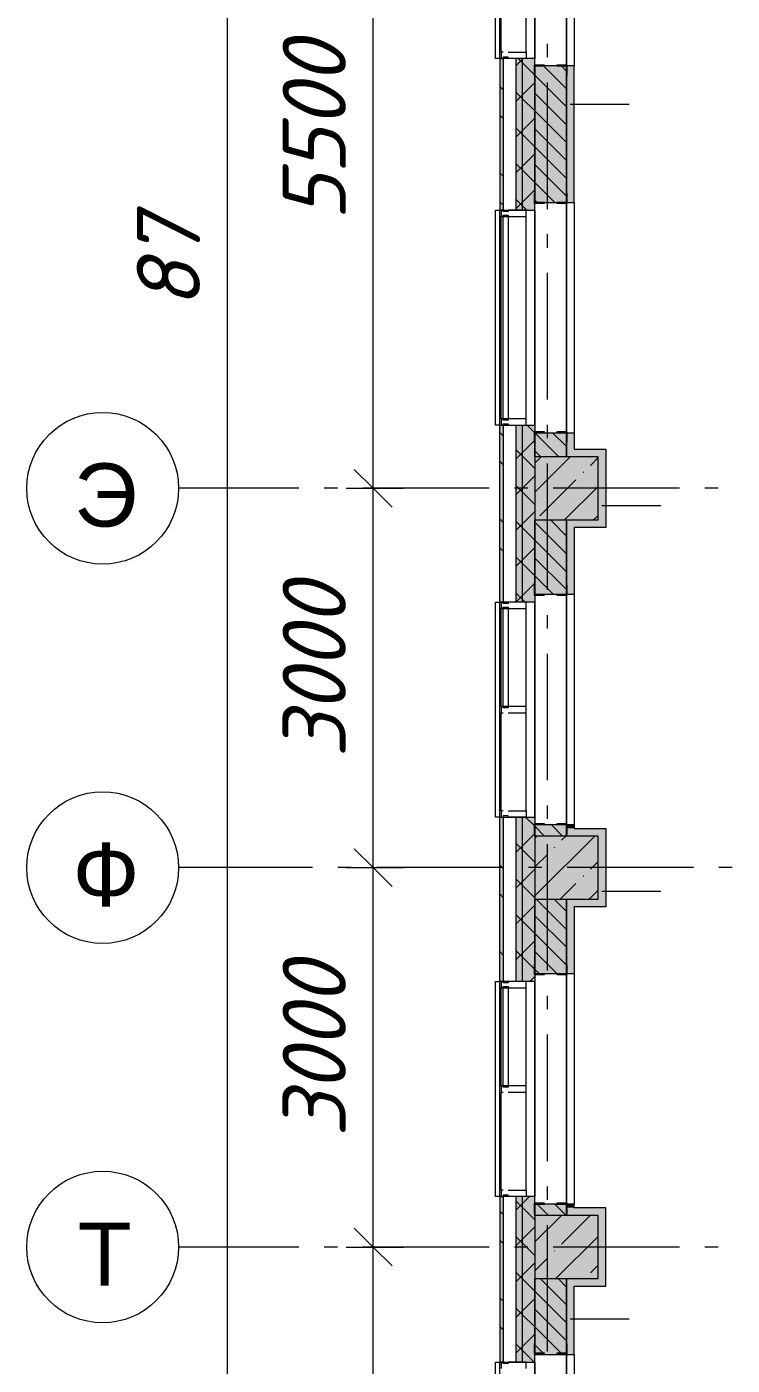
# Model space of a CAD drawing. Header units: millimetres. Extents: x -537608 to 253996, y -217170 to 186033.
# Drawn here: x -320993 to -315416, y 124886 to 135471 of the extents above; entities that cross this region are included whole.
import ezdxf

# ---------------------------------------------------------------- set-up
doc = ezdxf.new("R2010")
doc.units = ezdxf.units.MM
doc.layers.add('PDF _Геометрия', color=7, linetype='Continuous')
doc.layers.add('PDF _Текст', color=7, linetype='Continuous')
doc.layers.add('PDF _Сплошная заливка', color=7, linetype='Continuous', true_color=0xffffff)
doc.styles.add('PDF ArialMT', font='arial.ttf')
doc.styles.add('PDF ISOCPEUR Italic', font='isocpeui.ttf')

msp = doc.modelspace()

# ---------------------------------------------------------------- hatches: boundary and pattern name
at = {"layer": 'PDF _Сплошная заливка', "transparency": 33554559}
h = msp.add_hatch(color=256, dxfattribs=at)
h.paths.add_polyline_path([(-317226.1745, 91171.2657), (-317226.1745, 100422.2895), (-317253.1726, 100422.2895), (-317253.1726, 91171.2657)], flags=0)
h.paths.add_polyline_path([(-317226.1745, 102122.2896), (-317226.1745, 105221.2638), (-317253.1726, 105221.2638), (-317253.1726, 102122.2896)], flags=0)
h.paths.add_polyline_path([(-317226.1745, 106921.2639), (-317226.1745, 108375.063), (-317253.1726, 108375.063), (-317253.1726, 106921.2639)], flags=0)
h.paths.add_polyline_path([(-317226.1745, 110075.063), (-317226.1745, 111221.2632), (-317253.1726, 111221.2632), (-317253.1726, 110075.063)], flags=0)
h.paths.add_polyline_path([(-317226.1745, 112921.2633), (-317226.1745, 114221.2618), (-317253.1726, 114221.2618), (-317253.1726, 112921.2633)], flags=0)
h.paths.add_polyline_path([(-317226.1745, 115921.2619), (-317226.1745, 117221.2605), (-317253.1726, 117221.2605), (-317253.1726, 115921.2619)], flags=0)
h.paths.add_polyline_path([(-317253.1726, 118921.2605), (-317226.1745, 118921.2605), (-317226.1745, 120211.2608), (-317253.1726, 120211.2608), (-317253.1726, 119479.1985)], flags=0)
h.paths.add_polyline_path([(-317226.1745, 121911.2609), (-317226.1745, 123211.2594), (-317253.1726, 123211.2594), (-317253.1726, 121911.2609)], flags=0)
h.paths.add_polyline_path([(-317226.1745, 124911.2595), (-317226.1745, 126221.259), (-317253.1726, 126221.259), (-317253.1726, 124911.2595)], flags=0)
h.paths.add_polyline_path([(-317226.1745, 127921.2597), (-317226.1745, 129221.2593), (-317253.1726, 129221.2593), (-317253.1726, 127921.2597)], flags=0)
h.paths.add_polyline_path([(-317253.1726, 130921.2596), (-317226.1745, 130921.2596), (-317226.1745, 132321.2581), (-317253.1726, 132321.2581), (-317253.1726, 132222.2807)], flags=0)
h.paths.add_polyline_path([(-317226.1745, 134021.2585), (-317226.1745, 135221.2584), (-317253.1726, 135221.2584), (-317253.1726, 134021.2585)], flags=0)
h.paths.add_polyline_path([(-317226.1745, 136921.2575), (-317226.1745, 138221.2584), (-317253.1726, 138221.2584), (-317253.1726, 136921.2575)], flags=0)
h.paths.add_polyline_path([(-317226.1745, 139921.2574), (-317226.1745, 141348.2576), (-317253.1726, 141348.2576), (-317253.1726, 139921.2574)], flags=0)
h = msp.add_hatch(color=256, dxfattribs=at)
h.paths.add_polyline_path([(-317076.174, 91321.2663), (-317076.174, 100422.2895), (-317126.1742, 100422.2895), (-317126.1742, 91321.2663)], flags=0)
h.paths.add_polyline_path([(-317126.1742, 102122.2896), (-317076.174, 102122.2896), (-317076.174, 105221.2638), (-317126.1742, 105221.2638), (-317126.1742, 102488.423)], flags=0)
h.paths.add_polyline_path([(-317076.174, 106921.2639), (-317076.174, 108375.063), (-317126.1742, 108375.063), (-317126.1742, 106921.2639)], flags=0)
h.paths.add_polyline_path([(-317076.174, 110075.063), (-317076.174, 111221.2632), (-317126.1742, 111221.2632), (-317126.1742, 110075.063)], flags=0)
h.paths.add_polyline_path([(-317076.174, 112921.2633), (-317076.174, 114221.2618), (-317126.1742, 114221.2618), (-317126.1742, 112921.2633)], flags=0)
h.paths.add_polyline_path([(-317126.1742, 115921.2619), (-317076.174, 115921.2619), (-317076.174, 117221.2605), (-317126.1742, 117221.2605), (-317126.1742, 116647.4015)], flags=0)
h.paths.add_polyline_path([(-317076.174, 118921.2605), (-317076.174, 120211.2608), (-317126.1742, 120211.2608), (-317126.1742, 118921.2605)], flags=0)
h.paths.add_polyline_path([(-317076.174, 121911.2609), (-317076.174, 123211.2594), (-317126.1742, 123211.2594), (-317126.1742, 121911.2609)], flags=0)
h.paths.add_polyline_path([(-317076.174, 124911.2595), (-317076.174, 126221.259), (-317126.1742, 126221.259), (-317126.1742, 124911.2595)], flags=0)
h.paths.add_polyline_path([(-317076.174, 127921.2597), (-317076.174, 129221.2593), (-317126.1742, 129221.2593), (-317126.1742, 127921.2597)], flags=0)
h.paths.add_polyline_path([(-317126.1742, 130921.2596), (-317076.174, 130921.2596), (-317076.174, 132321.2581), (-317126.1742, 132321.2581), (-317126.1742, 132222.2807)], flags=0)
h.paths.add_polyline_path([(-317076.174, 134021.2585), (-317076.174, 135221.2584), (-317126.1742, 135221.2584), (-317126.1742, 134021.2585)], flags=0)
h.paths.add_polyline_path([(-317076.174, 136921.2575), (-317076.174, 138221.2584), (-317126.1742, 138221.2584), (-317126.1742, 136921.2575)], flags=0)
h.paths.add_polyline_path([(-317076.174, 139921.2574), (-317076.174, 141221.257), (-317126.1742, 141221.257), (-317126.1742, 139921.2574)], flags=0)
h = msp.add_hatch(color=256, dxfattribs=at)
h.paths.add_polyline_path([(-317076.174, 91421.2666), (-316976.1736, 91421.2666), (-316976.1736, 100422.2895), (-317076.174, 100422.2895), (-317076.174, 92577.1358)], flags=0)
h.paths.add_polyline_path([(-316976.1736, 102122.2896), (-316976.1736, 105221.2638), (-317076.174, 105221.2638), (-317076.174, 102122.2896)], flags=0)
h.paths.add_polyline_path([(-316976.1736, 106921.2639), (-316976.1736, 108375.063), (-317076.174, 108375.063), (-317076.174, 106921.2639)], flags=0)
h.paths.add_polyline_path([(-316976.1736, 110075.063), (-316976.1736, 111221.2632), (-317076.174, 111221.2632), (-317076.174, 110075.063)], flags=0)
h.paths.add_polyline_path([(-316976.1736, 112921.2633), (-316976.1736, 114221.2618), (-317076.174, 114221.2618), (-317076.174, 112921.2633)], flags=0)
h.paths.add_polyline_path([(-317076.174, 115921.2619), (-316976.1736, 115921.2619), (-316976.1736, 117221.2605), (-317076.174, 117221.2605), (-317076.174, 116647.4015)], flags=0)
h.paths.add_polyline_path([(-317076.174, 118921.2605), (-316976.1736, 118921.2605), (-316976.1736, 120211.2608), (-317076.174, 120211.2608), (-317076.174, 119479.1985)], flags=0)
h.paths.add_polyline_path([(-316976.1736, 121911.2609), (-316976.1736, 123211.2594), (-317076.174, 123211.2594), (-317076.174, 121911.2609)], flags=0)
h.paths.add_polyline_path([(-316976.1736, 124911.2595), (-316976.1736, 126221.259), (-317076.174, 126221.259), (-317076.174, 124911.2595)], flags=0)
h.paths.add_polyline_path([(-316976.1736, 127921.2597), (-316976.1736, 129221.2593), (-317076.174, 129221.2593), (-317076.174, 127921.2597)], flags=0)
h.paths.add_polyline_path([(-317076.174, 130921.2596), (-316976.1736, 130921.2596), (-316976.1736, 132321.2581), (-317076.174, 132321.2581), (-317076.174, 131570.9112)], flags=0)
h.paths.add_polyline_path([(-316976.1736, 134021.2585), (-316976.1736, 135221.2584), (-317076.174, 135221.2584), (-317076.174, 134021.2585)], flags=0)
h.paths.add_polyline_path([(-316976.1736, 136921.2575), (-316976.1736, 138221.2584), (-317076.174, 138221.2584), (-317076.174, 136921.2575)], flags=0)
h.paths.add_polyline_path([(-317076.174, 139921.2574), (-316976.1736, 139921.2574), (-316976.1736, 141171.2584), (-317076.174, 141171.2584), (-317076.174, 140009.7201)], flags=0)
h = msp.add_hatch(color=256, dxfattribs=at)
h.paths.add_polyline_path([(-316726.1726, 111081.2631), (-316726.1726, 111161.2626), (-316976.1736, 111161.2626), (-316976.1736, 111081.2631), (-316761.8514, 111081.2631)], flags=0)
h.paths.add_polyline_path([(-316761.8514, 112981.2618), (-316726.1726, 112981.2618), (-316726.1726, 114161.2633), (-316976.1736, 114161.2633), (-316976.1736, 112981.2618)], flags=0)
h.paths.add_polyline_path([(-316726.1726, 115981.2604), (-316726.1726, 117161.262), (-316976.1736, 117161.262), (-316976.1736, 115981.2604), (-316761.8514, 115981.2604)], flags=0)
h.paths.add_polyline_path([(-316976.1736, 118981.2612), (-316726.1726, 118981.2612), (-316726.1726, 120151.2601), (-316976.1736, 120151.2601), (-316976.1736, 119479.1985)], flags=0)
h.paths.add_polyline_path([(-316761.8514, 121971.2593), (-316726.1726, 121971.2593), (-316726.1726, 123151.2609), (-316976.1736, 123151.2609), (-316976.1736, 121971.2593)], flags=0)
h.paths.add_polyline_path([(-316761.8514, 124971.2602), (-316726.1726, 124971.2602), (-316726.1726, 125571.2603), (-316976.1736, 125571.2603), (-316976.1736, 124971.2602)], flags=0)
h.paths.add_polyline_path([(-316938.0405, 126071.2601), (-316726.1726, 126071.2601), (-316726.1726, 126161.2605), (-316976.1736, 126161.2605), (-316976.1736, 126071.2601)], flags=0)
h.paths.add_polyline_path([(-316726.1726, 127981.2592), (-316726.1726, 128571.2589), (-316976.1736, 128571.2589), (-316976.1736, 127981.2592), (-316761.8514, 127981.2592)], flags=0)
h.paths.add_polyline_path([(-316761.8514, 129071.2587), (-316726.1726, 129071.2587), (-316726.1726, 129161.2597), (-316976.1736, 129161.2597), (-316976.1736, 129071.2587), (-316938.0405, 129071.2587)], flags=0)
h.paths.add_polyline_path([(-316726.1726, 130981.2592), (-316726.1726, 131570.9112), (-316976.1736, 131570.9112), (-316976.1736, 130981.2592), (-316761.8514, 130981.2592)], flags=0)
h.paths.add_polyline_path([(-316726.1726, 132070.9115), (-316726.1726, 132261.2584), (-316976.1736, 132261.2584), (-316976.1736, 132070.9115), (-316761.8514, 132070.9115)], flags=0)
h.paths.add_polyline_path([(-316976.1736, 134081.2588), (-316726.1726, 134081.2588), (-316726.1726, 135161.2582), (-316976.1736, 135161.2582), (-316976.1736, 135054.0767)], flags=0)
h.paths.add_polyline_path([(-316976.1736, 136981.2584), (-316726.1726, 136981.2584), (-316726.1726, 138161.258), (-316976.1736, 138161.258), (-316976.1736, 137885.8726)], flags=0)
h.paths.add_polyline_path([(-316976.1736, 139981.2575), (-316726.1726, 139981.2575), (-316726.1726, 140571.2577), (-316976.1736, 140571.2577), (-316976.1736, 140009.7201)], flags=0)
at = {"layer": 'PDF _Сплошная заливка', "true_color": 0xff7d7d, "transparency": 33554559}
h = msp.add_hatch(color=11, dxfattribs=at)
h.paths.add_polyline_path([(-316666.1741, 132130.9112), (-316666.1741, 132261.2584), (-316726.1726, 132261.2584), (-316726.1726, 132130.9112)], flags=0)
h.paths.add_polyline_path([(-316726.1726, 134081.2588), (-316666.1741, 134081.2588), (-316666.1741, 135161.2582), (-316726.1726, 135161.2582), (-316726.1726, 135054.0767)], flags=0)
h.paths.add_polyline_path([(-316666.1741, 136981.2584), (-316666.1741, 137071.2586), (-316726.1726, 137071.2586), (-316726.1726, 136981.2584)], flags=0)
for points in [[(-316476.1803, 131510.9117), (-316416.1732, 131510.9117), (-316416.1732, 131570.9112), (-316666.1741, 131570.9112), (-316666.1741, 131510.9117)], [(-316476.1803, 128511.2593), (-316416.1732, 128511.2593), (-316416.1732, 128571.2589), (-316666.1741, 128571.2589), (-316666.1741, 128511.2593)], [(-316476.1803, 125511.2597), (-316416.1732, 125511.2597), (-316416.1732, 125571.2603), (-316666.1741, 125571.2603), (-316666.1741, 125511.2597)]]:
    msp.add_hatch(color=11, dxfattribs=at).paths.add_polyline_path(points)
at = {"layer": 'PDF _Сплошная заливка', "transparency": 33554559}
for points in [[(-316976.1736, 128571.2589), (-316476.1803, 128571.2589), (-316476.1803, 129071.2587), (-316976.1736, 129071.2587), (-316976.1736, 128682.5349)], [(-316976.1736, 125571.2603), (-316476.1803, 125571.2603), (-316476.1803, 126071.2601), (-316976.1736, 126071.2601), (-316976.1736, 125850.7401)]]:
    msp.add_hatch(color=256, dxfattribs=at).paths.add_polyline_path(points)

# ---------------------------------------------------------------- linework, layer by layer
at = {"layer": 'PDF _Геометрия', "lineweight": 9}
for p, q in [((-319407.7107, 91281.2687), (-319407.7107, 179161.2487)), ((-318255.5016, 131821.2585), (-318255.5016, 137321.2582)), ((-316726.1726, 136975.2583), (-316726.1726, 135167.2581)), ((-316726.1726, 135167.2581), (-316726.1726, 136975.2583)), ((-316666.1741, 136981.2584), (-316666.1741, 135161.2582)), ((-317253.1726, 135221.2584), (-317253.1726, 136921.2575)), ((-316976.1736, 136921.2575), (-316976.1736, 135221.2584)), ((-316976.1736, 135221.2584), (-316976.1736, 136921.2575)), ((-317243.1743, 135271.2586), (-317243.1743, 136046.2585)), ((-317046.179, 135271.2586), (-317046.179, 136046.2585)), ((-317226.1745, 135221.2584), (-317253.1726, 135221.2584)), ((-317253.1726, 135221.2584), (-317253.1726, 134021.2585)), ((-317226.1745, 135271.2586), (-317243.1743, 135271.2586)), ((-317243.1743, 135271.2586), (-317243.1743, 135221.2584)), ((-317243.1743, 135221.2584), (-317226.1745, 135221.2584)), ((-317186.1727, 135231.2579), (-317226.1745, 135231.2579)), ((-317226.1745, 135231.2579), (-317226.1745, 135221.2584)), ((-317126.1742, 135221.2584), (-317226.1745, 135221.2584)), ((-317226.1745, 135221.2584), (-317226.1745, 134021.2585)), ((-317186.1727, 135271.2586), (-317046.179, 135271.2586)), ((-317186.1727, 135221.2584), (-317186.1727, 135231.2579)), ((-317046.179, 135221.2584), (-317186.1727, 135221.2584)), ((-317076.174, 135221.2584), (-317126.1742, 135221.2584)), ((-317126.1742, 135221.2584), (-317126.1742, 134021.2585)), ((-317126.1742, 135163.68), (-317076.174, 135213.6795)), ((-317076.174, 135188.1955), (-317109.2348, 135221.2584)), ((-317076.174, 135213.6795), (-317068.5956, 135221.2584)), ((-316976.1736, 135221.2584), (-317076.174, 135221.2584)), ((-317076.174, 135221.2584), (-317076.174, 134021.2585)), ((-316976.1736, 135088.1965), (-317076.174, 135188.1955)), ((-317046.179, 135271.2586), (-317046.179, 135221.2584)), ((-316976.1736, 134021.2585), (-316976.1736, 135221.2584)), ((-316726.1726, 135161.2582), (-316976.1736, 135161.2582)), ((-316976.1736, 135161.2582), (-316976.1736, 134081.2588)), ((-316726.1726, 134838.1963), (-316976.1736, 135088.1965)), ((-316726.1726, 134979.6175), (-316907.8216, 135161.2582)), ((-316726.1726, 135121.0387), (-316766.3984, 135161.2582)), ((-316666.1741, 135161.2582), (-316726.1726, 135161.2582)), ((-316726.1726, 135161.2582), (-316726.1726, 134081.2588)), ((-316726.1726, 134081.2588), (-316726.1726, 135161.2582)), ((-316666.1741, 134081.2588), (-316666.1741, 135161.2582)), ((-317076.174, 134930.8371), (-316976.1736, 135030.8361)), ((-317076.174, 134905.3538), (-317126.1742, 134955.354)), ((-317126.1742, 134880.8369), (-317076.174, 134930.8371)), ((-316976.1736, 134805.3534), (-317076.174, 134905.3538)), ((-316726.1726, 134696.7744), (-316976.1736, 134946.7746)), ((-316696.1777, 134860.0274), (-316230.0288, 134860.0274)), ((-317076.174, 134647.994), (-316976.1736, 134747.9944)), ((-316726.1726, 134555.3533), (-316976.1736, 134805.3534)), ((-317076.174, 134622.5107), (-317126.1742, 134672.5109)), ((-317126.1742, 134597.9946), (-317076.174, 134647.994)), ((-316726.1726, 134413.9321), (-316976.1736, 134663.9322)), ((-316976.1736, 134522.5111), (-317076.174, 134622.5107)), ((-317076.174, 134365.1517), (-316976.1736, 134465.1513)), ((-316726.1726, 134272.5116), (-316976.1736, 134522.5111)), ((-317076.174, 134339.6683), (-317126.1742, 134389.6685)), ((-317126.1742, 134315.1515), (-317076.174, 134365.1517)), ((-316976.1736, 134239.668), (-317076.174, 134339.6683)), ((-316726.1726, 134131.089), (-316976.1736, 134381.0892)), ((-316817.7679, 134081.2588), (-316976.1736, 134239.668)), ((-317076.174, 134082.3086), (-316976.1736, 134182.3089)), ((-317253.1726, 134021.2585), (-317226.1745, 134021.2585)), ((-317253.1726, 132321.2581), (-317253.1726, 134021.2585)), ((-317226.1745, 134021.2585), (-317243.1743, 134021.2585)), ((-317243.1743, 134021.2585), (-317243.1743, 133971.2583)), ((-317226.1745, 134021.2585), (-317126.1742, 134021.2585)), ((-317226.1745, 134011.259), (-317226.1745, 134021.2585)), ((-317186.1727, 134011.259), (-317226.1745, 134011.259)), ((-317046.179, 134021.2585), (-317186.1727, 134021.2585)), ((-317186.1727, 134021.2585), (-317186.1727, 134011.259)), ((-317076.174, 134056.8252), (-317126.1742, 134106.8254)), ((-317126.1742, 134032.3084), (-317076.174, 134082.3086)), ((-317126.1742, 134021.2585), (-317076.174, 134021.2585)), ((-317040.6072, 134021.2585), (-317076.174, 134056.8252)), ((-317076.174, 134021.2585), (-316976.1736, 134021.2585)), ((-317046.179, 133971.2583), (-317046.179, 134021.2585)), ((-316959.1911, 134081.2588), (-316976.1736, 134098.2468)), ((-316976.1736, 134081.2588), (-316726.1726, 134081.2588)), ((-316976.1736, 134021.2585), (-316976.1736, 132321.2581)), ((-316976.1736, 132321.2581), (-316976.1736, 134021.2585)), ((-316726.1726, 134081.2588), (-316666.1741, 134081.2588)), ((-316726.1726, 134075.2587), (-316726.1726, 132267.2592)), ((-316726.1726, 132267.2592), (-316726.1726, 134075.2587)), ((-316666.1741, 134081.2588), (-316666.1741, 132261.2584)), ((-317243.1743, 133971.2583), (-317226.1745, 133971.2583)), ((-317243.1743, 132371.2584), (-317243.1743, 133971.2583)), ((-317226.1745, 133981.2585), (-317186.1727, 133981.2585)), ((-317226.1745, 133971.2583), (-317226.1745, 133981.2585)), ((-317226.1745, 133971.2583), (-317186.1727, 133971.2583)), ((-317226.1745, 132371.2584), (-317226.1745, 133971.2583)), ((-317186.1727, 133981.2585), (-317186.1727, 133971.2583)), ((-317186.1727, 133971.2583), (-317046.179, 133971.2583)), ((-317186.1727, 133971.2583), (-317186.1727, 132371.2584)), ((-317046.179, 132371.2584), (-317046.179, 133971.2583)), ((-317253.1726, 130921.2596), (-317253.1726, 132321.2581)), ((-317253.1726, 132321.2581), (-317226.1745, 132321.2581)), ((-317226.1745, 132371.2584), (-317243.1743, 132371.2584)), ((-317243.1743, 132371.2584), (-317243.1743, 132321.2581)), ((-317243.1743, 132321.2581), (-317226.1745, 132321.2581)), ((-317226.1745, 132361.2588), (-317226.1745, 132371.2584)), ((-317186.1727, 132371.2584), (-317226.1745, 132371.2584)), ((-317186.1727, 132361.2588), (-317226.1745, 132361.2588)), ((-317226.1745, 132321.2581), (-317226.1745, 132331.259)), ((-317226.1745, 132331.259), (-317186.1727, 132331.259)), ((-317226.1745, 132321.2581), (-317226.1745, 130921.2596)), ((-317226.1745, 132321.2581), (-317126.1742, 132321.2581)), ((-317046.179, 132371.2584), (-317186.1727, 132371.2584)), ((-317186.1727, 132371.2584), (-317186.1727, 132361.2588)), ((-317186.1727, 132331.259), (-317186.1727, 132321.2581)), ((-317186.1727, 132321.2581), (-317046.179, 132321.2581)), ((-317126.1742, 132321.2581), (-317126.1742, 130921.2596)), ((-317126.1742, 132321.2581), (-317076.174, 132321.2581)), ((-317076.174, 132321.2581), (-317076.174, 130921.2596)), ((-317076.174, 132321.2581), (-316976.1736, 132321.2581)), ((-317046.179, 132321.2581), (-317046.179, 132371.2584)), ((-316976.1736, 132259.7699), (-317037.6619, 132321.2581)), ((-316976.1736, 132321.2581), (-316976.1736, 132070.9115)), ((-316976.1736, 132070.9115), (-316976.1736, 132261.2584)), ((-316976.1736, 132261.2584), (-316726.1726, 132261.2584)), ((-316787.3165, 132070.9115), (-316976.1736, 132259.7699)), ((-316726.1726, 132151.1909), (-316836.2489, 132261.2584)), ((-316726.1726, 132261.2584), (-316726.1726, 132130.9112)), ((-316726.1726, 132130.9112), (-316726.1726, 132261.2584)), ((-316726.1726, 132261.2584), (-316666.1741, 132261.2584)), ((-316666.1741, 132261.2584), (-316666.1741, 132130.9112)), ((-317076.174, 132076.9271), (-317126.1742, 132126.9273)), ((-317126.1742, 132052.4104), (-317076.174, 132102.4105)), ((-317076.174, 132102.4105), (-316976.1736, 132202.4101)), ((-316928.7397, 132070.9115), (-316976.1736, 132118.3481)), ((-316726.1726, 132130.9112), (-316726.1726, 132070.9115)), ((-316726.1726, 132070.9115), (-316726.1726, 132130.9112)), ((-316666.1741, 132130.9112), (-316476.1803, 132130.9112)), ((-316476.1803, 132130.9112), (-316416.1732, 132130.9112)), ((-316416.1732, 132130.9112), (-316416.1732, 131570.9112)), ((-316976.1736, 131976.9269), (-317076.174, 132076.9271)), ((-316976.1736, 131791.7511), (-316697.013, 132070.9115)), ((-316976.1736, 132019.8489), (-316925.1141, 132070.9115)), ((-316476.1803, 132070.9115), (-316976.1736, 132070.9115)), ((-316976.1736, 132070.9115), (-316976.1736, 131570.9112)), ((-316536.9194, 132002.9138), (-316476.1803, 132063.6522)), ((-316476.1803, 131570.9112), (-316476.1803, 132070.9115)), ((-317076.174, 131819.5675), (-316976.1736, 131919.5677)), ((-316593.9382, 131945.8886), (-316589.2017, 131950.6309)), ((-318467.6364, 131821.2585), (-318255.5016, 131821.2585)), ((-318255.5016, 128821.2583), (-318255.5016, 131821.2585)), ((-318255.5016, 131821.2585), (-318015.499, 131821.2585)), ((-317076.174, 131794.0841), (-317126.1742, 131844.0843)), ((-317126.1742, 131769.5673), (-317076.174, 131819.5675)), ((-316976.1736, 131694.0843), (-317076.174, 131794.0841)), ((-316936.0856, 131603.7413), (-316650.9657, 131888.8646)), ((-316740.8214, 131570.9112), (-316476.1803, 131835.5544)), ((-316446.1767, 131685.6039), (-315980.0278, 131685.6039)), ((-317076.174, 131536.725), (-316976.1736, 131636.7249)), ((-316512.7202, 131570.9112), (-316476.1803, 131607.4552)), ((-317076.174, 131511.2418), (-317126.1742, 131561.2412)), ((-317126.1742, 131486.7248), (-317076.174, 131536.725)), ((-316976.1736, 131411.2415), (-317076.174, 131511.2418)), ((-316976.1736, 131570.9112), (-316476.1803, 131570.9112)), ((-316976.1736, 130981.2592), (-316976.1736, 131570.9112)), ((-316976.1736, 131570.9112), (-316976.1736, 130921.2596)), ((-316726.1726, 131302.6623), (-316976.1736, 131552.6625)), ((-316726.1726, 131444.0837), (-316853.0074, 131570.9112)), ((-316726.1726, 130981.2592), (-316726.1726, 131570.9112)), ((-316726.1726, 131570.9112), (-316726.1726, 130981.2592)), ((-316666.1741, 131510.9117), (-316666.1741, 130981.2592)), ((-316416.1732, 131510.9117), (-316666.1741, 131510.9117)), ((-316416.1732, 131570.9112), (-316416.1732, 131510.9117)), ((-316726.1726, 131161.2413), (-316976.1736, 131411.2415)), ((-317076.174, 131228.3987), (-317126.1742, 131278.3988)), ((-317076.174, 131253.8821), (-316976.1736, 131353.8824)), ((-316726.1726, 131019.8207), (-316976.1736, 131269.8201)), ((-317126.1742, 131203.8819), (-317076.174, 131253.8821)), ((-316976.1736, 131128.3991), (-317076.174, 131228.3987)), ((-317076.174, 130971.0397), (-316976.1736, 131071.0393)), ((-316829.0408, 130981.2592), (-316976.1736, 131128.3991)), ((-317076.174, 130945.5562), (-317126.1742, 130995.5556)), ((-317125.9589, 130921.2596), (-317076.174, 130971.0397)), ((-317051.88, 130921.2596), (-317076.174, 130945.5562)), ((-316970.4553, 130981.2592), (-316976.1736, 130986.9772)), ((-316726.1726, 130981.2592), (-316976.1736, 130981.2592)), ((-316666.1741, 130981.2592), (-316726.1726, 130981.2592)), ((-316726.1726, 130975.2584), (-316726.1726, 129167.2589)), ((-316726.1726, 129167.2589), (-316726.1726, 130975.2584)), ((-316666.1741, 130981.2592), (-316666.1741, 129161.2597)), ((-317253.1726, 129221.2593), (-317253.1726, 130921.2596)), ((-317226.1745, 130921.2596), (-317253.1726, 130921.2596)), ((-317226.1745, 130921.2596), (-317243.1743, 130921.2596)), ((-317243.1743, 130921.2596), (-317243.1743, 130871.2595)), ((-317243.1743, 130096.2594), (-317243.1743, 130871.2595)), ((-317243.1743, 130871.2595), (-317226.1745, 130871.2595)), ((-317226.1745, 130911.2586), (-317226.1745, 130921.2596)), ((-317126.1742, 130921.2596), (-317226.1745, 130921.2596)), ((-317186.1727, 130911.2586), (-317226.1745, 130911.2586)), ((-317226.1745, 130881.2589), (-317186.1727, 130881.2589)), ((-317226.1745, 130871.2595), (-317226.1745, 130881.2589)), ((-317226.1745, 130871.2595), (-317186.1727, 130871.2595)), ((-317226.1745, 130096.2594), (-317226.1745, 130871.2595)), ((-317046.179, 130921.2596), (-317186.1727, 130921.2596)), ((-317186.1727, 130921.2596), (-317186.1727, 130911.2586)), ((-317186.1727, 130881.2589), (-317186.1727, 130871.2595)), ((-317186.1727, 130871.2595), (-317186.1727, 130096.2594)), ((-317186.1727, 130871.2595), (-317046.179, 130871.2595)), ((-317076.174, 130921.2596), (-317126.1742, 130921.2596)), ((-316976.1736, 130921.2596), (-317076.174, 130921.2596)), ((-317046.179, 130871.2595), (-317046.179, 130921.2596)), ((-317046.179, 130096.2594), (-317046.179, 130871.2595)), ((-316976.1736, 130921.2596), (-316976.1736, 129221.2593)), ((-316976.1736, 129221.2593), (-316976.1736, 130921.2596)), ((-317226.1745, 130096.2594), (-317243.1743, 130096.2594)), ((-317243.1743, 130096.2594), (-317243.1743, 130046.2592)), ((-317186.1727, 130096.2594), (-317226.1745, 130096.2594)), ((-317226.1745, 130086.2587), (-317226.1745, 130096.2594)), ((-317046.179, 130096.2594), (-317186.1727, 130096.2594)), ((-317186.1727, 130096.2594), (-317186.1727, 130086.2587)), ((-317046.179, 130046.2592), (-317046.179, 130096.2594)), ((-317243.1743, 129271.2595), (-317243.1743, 130046.2592)), ((-317243.1743, 130046.2592), (-317226.1745, 130046.2592)), ((-317186.1727, 130086.2587), (-317226.1745, 130086.2587)), ((-317186.1727, 130046.2592), (-317046.179, 130046.2592)), ((-317046.179, 129271.2595), (-317046.179, 130046.2592)), ((-317226.1745, 129271.2595), (-317243.1743, 129271.2595)), ((-317243.1743, 129271.2595), (-317243.1743, 129221.2593)), ((-317186.1727, 129271.2595), (-317046.179, 129271.2595)), ((-317046.179, 129271.2595), (-317046.179, 129221.2593)), ((-317253.1726, 127921.2597), (-317253.1726, 129221.2593)), ((-317253.1726, 129221.2593), (-317226.1745, 129221.2593)), ((-317243.1743, 129221.2593), (-317226.1745, 129221.2593)), ((-317186.1727, 129231.2587), (-317226.1745, 129231.2587)), ((-317226.1745, 129231.2587), (-317226.1745, 129221.2593)), ((-317226.1745, 129221.2593), (-317226.1745, 127921.2597)), ((-317226.1745, 129221.2593), (-317126.1742, 129221.2593)), ((-317186.1727, 129221.2593), (-317186.1727, 129231.2587)), ((-317046.179, 129221.2593), (-317186.1727, 129221.2593)), ((-317126.1742, 129221.2593), (-317126.1742, 127921.2597)), ((-317126.1742, 129221.2593), (-317076.174, 129221.2593)), ((-317076.174, 129221.2593), (-317076.174, 127921.2597)), ((-317076.174, 129221.2593), (-316976.1736, 129221.2593)), ((-316976.1736, 129148.5002), (-317048.9348, 129221.2593)), ((-316976.1736, 129221.2593), (-316976.1736, 129071.2587)), ((-316976.1736, 129071.2587), (-316976.1736, 129161.2597)), ((-316976.1736, 129161.2597), (-316726.1726, 129161.2597)), ((-316898.9342, 129071.2587), (-316976.1736, 129148.5002)), ((-316757.511, 129071.2587), (-316847.5131, 129161.2597)), ((-316726.1726, 129161.2597), (-316726.1726, 129131.2588)), ((-316726.1726, 129131.2588), (-316726.1726, 129161.2597)), ((-316726.1726, 129161.2597), (-316666.1741, 129161.2597)), ((-316666.1741, 129161.2597), (-316666.1741, 129131.2588)), ((-317076.174, 128991.1408), (-316976.1736, 129091.1412)), ((-316976.1736, 129054.569), (-316959.4839, 129071.2587)), ((-316976.1736, 128598.3721), (-316503.2903, 129071.2587)), ((-316476.1803, 129071.2587), (-316976.1736, 129071.2587)), ((-316976.1736, 129071.2587), (-316976.1736, 128571.2589)), ((-316765.0119, 129037.6339), (-316731.3914, 129071.2587)), ((-316726.1726, 129131.2588), (-316726.1726, 129071.2587)), ((-316726.1726, 129071.2587), (-316726.1726, 129131.2588)), ((-316666.1741, 129131.2588), (-316476.1803, 129131.2588)), ((-316476.1803, 129131.2588), (-316416.1732, 129131.2588)), ((-316476.1803, 128571.2589), (-316476.1803, 129071.2587)), ((-316416.1732, 129131.2588), (-316416.1732, 128571.2589)), ((-317076.174, 128965.6574), (-317126.1742, 129015.6576)), ((-317126.1742, 128941.1406), (-317076.174, 128991.1408)), ((-316976.1736, 128865.6571), (-317076.174, 128965.6574)), ((-316822.0394, 128980.6086), (-316817.2942, 128985.3505)), ((-318467.6364, 128821.2583), (-318255.5016, 128821.2583)), ((-318255.5016, 125821.2602), (-318255.5016, 128821.2583)), ((-318255.5016, 128821.2583), (-318015.499, 128821.2583)), ((-316976.1736, 128826.4711), (-316879.0668, 128923.5844)), ((-316536.9194, 128809.5349), (-316476.1803, 128870.2741)), ((-317076.174, 128682.8143), (-317126.1742, 128732.8144)), ((-317076.174, 128708.2977), (-316976.1736, 128808.298)), ((-316593.9382, 128752.5107), (-316589.2017, 128757.2515)), ((-317126.1742, 128658.2985), (-317076.174, 128708.2977)), ((-316976.1736, 128582.8149), (-317076.174, 128682.8143)), ((-316775.1911, 128571.2589), (-316650.9657, 128695.4854)), ((-316547.09, 128571.2589), (-316476.1803, 128642.1751)), ((-316446.1767, 128636.5591), (-315980.0278, 128636.5591)), ((-317076.174, 128425.4556), (-316976.1736, 128525.4559)), ((-316976.1736, 128571.2589), (-316476.1803, 128571.2589)), ((-316976.1736, 127981.2592), (-316976.1736, 128571.2589)), ((-316976.1736, 128571.2589), (-316976.1736, 127921.2597)), ((-316726.1726, 128332.8156), (-316964.6252, 128571.2589)), ((-316726.1726, 128474.2361), (-316823.2019, 128571.2589)), ((-316726.1726, 127981.2592), (-316726.1726, 128571.2589)), ((-316726.1726, 128571.2589), (-316726.1726, 127981.2592)), ((-316666.1741, 128511.2593), (-316666.1741, 127981.2592)), ((-316416.1732, 128511.2593), (-316666.1741, 128511.2593)), ((-316416.1732, 128571.2589), (-316416.1732, 128511.2593)), ((-317076.174, 128399.9721), (-317126.1742, 128449.9723)), ((-317126.1742, 128375.4553), (-317076.174, 128425.4556)), ((-316976.1736, 128299.9717), (-317076.174, 128399.9721)), ((-316726.1726, 128191.394), (-316976.1736, 128441.3938)), ((-316726.1726, 128049.9713), (-316976.1736, 128299.9717)), ((-317076.174, 128142.6124), (-316976.1736, 128242.6127)), ((-317076.174, 128117.1289), (-317126.1742, 128167.1291)), ((-317126.1742, 128092.6127), (-317076.174, 128142.6124)), ((-316976.1736, 128017.1296), (-317076.174, 128117.1289)), ((-316798.8822, 127981.2592), (-316976.1736, 128158.5507)), ((-316940.3054, 127981.2592), (-316976.1736, 128017.1296)), ((-316726.1726, 127981.2592), (-316976.1736, 127981.2592)), ((-316666.1741, 127981.2592), (-316726.1726, 127981.2592)), ((-316726.1726, 127975.259), (-316726.1726, 126167.2603)), ((-316726.1726, 126167.2603), (-316726.1726, 127975.259)), ((-316666.1741, 127981.2592), (-316666.1741, 126161.2605)), ((-317253.1726, 126221.259), (-317253.1726, 127921.2597)), ((-317226.1745, 127921.2597), (-317253.1726, 127921.2597)), ((-317226.1745, 127921.2597), (-317243.1743, 127921.2597)), ((-317243.1743, 127921.2597), (-317243.1743, 127871.2595)), ((-317243.1743, 127096.2597), (-317243.1743, 127871.2595)), ((-317243.1743, 127871.2595), (-317226.1745, 127871.2595)), ((-317226.1745, 127911.2592), (-317226.1745, 127921.2597)), ((-317126.1742, 127921.2597), (-317226.1745, 127921.2597)), ((-317186.1727, 127911.2592), (-317226.1745, 127911.2592)), ((-317226.1745, 127881.2594), (-317186.1727, 127881.2594)), ((-317226.1745, 127871.2595), (-317226.1745, 127881.2594)), ((-317226.1745, 127871.2595), (-317186.1727, 127871.2595)), ((-317226.1745, 127096.2597), (-317226.1745, 127871.2595)), ((-317046.179, 127921.2597), (-317186.1727, 127921.2597)), ((-317186.1727, 127921.2597), (-317186.1727, 127911.2592)), ((-317186.1727, 127881.2594), (-317186.1727, 127871.2595)), ((-317186.1727, 127871.2595), (-317186.1727, 127096.2597)), ((-317186.1727, 127871.2595), (-317046.179, 127871.2595)), ((-317076.174, 127921.2597), (-317126.1742, 127921.2597)), ((-316976.1736, 127921.2597), (-317076.174, 127921.2597)), ((-317046.179, 127871.2595), (-317046.179, 127921.2597)), ((-317046.179, 127096.2597), (-317046.179, 127871.2595)), ((-317014.6857, 127921.2597), (-316976.1736, 127959.7701)), ((-316976.1736, 127921.2597), (-316976.1736, 126221.259)), ((-316976.1736, 126221.259), (-316976.1736, 127921.2597)), ((-317226.1745, 127096.2597), (-317243.1743, 127096.2597)), ((-317243.1743, 127096.2597), (-317243.1743, 127046.2596)), ((-317243.1743, 126271.2592), (-317243.1743, 127046.2596)), ((-317243.1743, 127046.2596), (-317226.1745, 127046.2596)), ((-317186.1727, 127096.2597), (-317226.1745, 127096.2597)), ((-317226.1745, 127086.2593), (-317226.1745, 127096.2597)), ((-317186.1727, 127086.2593), (-317226.1745, 127086.2593)), ((-317046.179, 127096.2597), (-317186.1727, 127096.2597)), ((-317186.1727, 127096.2597), (-317186.1727, 127086.2593)), ((-317186.1727, 127046.2596), (-317046.179, 127046.2596)), ((-317046.179, 127046.2596), (-317046.179, 127096.2597)), ((-317046.179, 126271.2592), (-317046.179, 127046.2596)), ((-317226.1745, 126221.259), (-317253.1726, 126221.259)), ((-317253.1726, 126221.259), (-317253.1726, 124911.2595)), ((-317226.1745, 126271.2592), (-317243.1743, 126271.2592)), ((-317243.1743, 126271.2592), (-317243.1743, 126221.259)), ((-317243.1743, 126221.259), (-317226.1745, 126221.259)), ((-317186.1727, 126231.2601), (-317226.1745, 126231.2601)), ((-317226.1745, 126231.2601), (-317226.1745, 126221.259)), ((-317226.1745, 126221.259), (-317226.1745, 124911.2595)), ((-317126.1742, 126221.259), (-317226.1745, 126221.259)), ((-317186.1727, 126271.2592), (-317046.179, 126271.2592)), ((-317186.1727, 126221.259), (-317186.1727, 126231.2601)), ((-317046.179, 126221.259), (-317186.1727, 126221.259)), ((-317126.1742, 126221.259), (-317126.1742, 124911.2595)), ((-317076.174, 126221.259), (-317126.1742, 126221.259)), ((-317076.174, 126137.2309), (-317126.1742, 126187.2311)), ((-317076.174, 126162.7143), (-317017.6309, 126221.259)), ((-317076.174, 126221.259), (-317076.174, 124911.2595)), ((-316976.1736, 126221.259), (-317076.174, 126221.259)), ((-317046.179, 126271.2592), (-317046.179, 126221.259)), ((-316976.1736, 126071.2601), (-316976.1736, 126221.259)), ((-317126.1742, 126112.7141), (-317076.174, 126162.7143)), ((-316976.1736, 126037.2305), (-317076.174, 126137.2309)), ((-316726.1726, 126161.2605), (-316976.1736, 126161.2605)), ((-316976.1736, 126161.2605), (-316976.1736, 126071.2601)), ((-316976.1736, 125861.191), (-316766.1056, 126071.2601)), ((-316476.1803, 126071.2601), (-316976.1736, 126071.2601)), ((-316976.1736, 126071.2601), (-316976.1736, 125571.2603)), ((-316868.7842, 126071.2601), (-316958.7863, 126161.2605)), ((-316727.3611, 126071.2601), (-316817.3631, 126161.2605)), ((-316765.0119, 125844.2554), (-316538.0131, 126071.2601)), ((-316666.1741, 126161.2605), (-316726.1726, 126161.2605)), ((-316726.1726, 126161.2605), (-316726.1726, 126131.2596)), ((-316726.1726, 126131.2596), (-316726.1726, 126161.2605)), ((-316726.1726, 126131.2596), (-316726.1726, 126071.2601)), ((-316726.1726, 126071.2601), (-316726.1726, 126131.2596)), ((-316666.1741, 126131.2596), (-316666.1741, 126161.2605)), ((-316476.1803, 126131.2596), (-316666.1741, 126131.2596)), ((-316416.1732, 126131.2596), (-316476.1803, 126131.2596)), ((-316476.1803, 125571.2603), (-316476.1803, 126071.2601)), ((-316416.1732, 125571.2603), (-316416.1732, 126131.2596)), ((-317076.174, 125879.8711), (-316976.1736, 125979.8715)), ((-317076.174, 125854.3877), (-317126.1742, 125904.3879)), ((-317126.1742, 125829.872), (-317076.174, 125879.8711)), ((-316809.9139, 125571.2603), (-316476.1803, 125904.9939)), ((-318467.6364, 125821.2602), (-318255.5016, 125821.2602)), ((-318255.5016, 119821.2597), (-318255.5016, 125821.2602)), ((-318255.5016, 125821.2602), (-318015.499, 125821.2602)), ((-316976.1736, 125754.3884), (-317076.174, 125854.3877)), ((-316822.0394, 125787.2306), (-316817.2942, 125791.9714)), ((-317076.174, 125597.029), (-316976.1736, 125697.0283)), ((-316976.1736, 125633.0921), (-316879.0668, 125730.2053)), ((-316536.9194, 125616.1574), (-316476.1803, 125676.895)), ((-317076.174, 125571.5456), (-317126.1742, 125621.5458)), ((-317126.1742, 125547.0288), (-317076.174, 125597.029)), ((-316976.1736, 125471.5452), (-317076.174, 125571.5456)), ((-316976.1736, 125571.2603), (-316476.1803, 125571.2603)), ((-316976.1736, 124911.2595), (-316976.1736, 125571.2603)), ((-316976.1736, 125571.2603), (-316976.1736, 124971.2602)), ((-316726.1726, 125362.9664), (-316934.4666, 125571.2603)), ((-316726.1726, 125504.3891), (-316793.052, 125571.2603)), ((-316726.1726, 124971.2602), (-316726.1726, 125571.2603)), ((-316726.1726, 125571.2603), (-316726.1726, 124971.2602)), ((-316416.1732, 125511.2597), (-316416.1732, 125571.2603)), ((-316726.1726, 125221.5448), (-316976.1736, 125471.5452)), ((-316666.1741, 125511.2597), (-316416.1732, 125511.2597)), ((-316666.1741, 124971.2602), (-316666.1741, 125511.2597)), ((-317076.174, 125288.7024), (-317126.1742, 125338.7026)), ((-317076.174, 125314.1858), (-316976.1736, 125414.1862)), ((-316726.1726, 125080.1242), (-316976.1736, 125330.1241)), ((-317126.1742, 125264.1872), (-317076.174, 125314.1858)), ((-316976.1736, 125188.7025), (-317076.174, 125288.7024)), ((-316696.1777, 125252.8773), (-316230.0288, 125252.8773)), ((-317076.174, 125031.3432), (-316976.1736, 125131.343)), ((-316758.7339, 124971.2602), (-316976.1736, 125188.7025)), ((-317076.174, 125005.8603), (-317126.1742, 125055.8604)), ((-317126.1742, 124981.3424), (-317076.174, 125031.3432)), ((-316900.1571, 124971.2602), (-316976.1736, 125047.2826)), ((-317253.1726, 123211.2594), (-317253.1726, 124911.2595)), ((-317253.1726, 124911.2595), (-317226.1745, 124911.2595)), ((-317226.1745, 124911.2595), (-317243.1743, 124911.2595)), ((-317243.1743, 124911.2595), (-317243.1743, 124861.2593)), ((-317226.1745, 124901.259), (-317226.1745, 124911.2595)), ((-317226.1745, 124911.2595), (-317126.1742, 124911.2595)), ((-317046.179, 124911.2595), (-317186.1727, 124911.2595)), ((-317186.1727, 124911.2595), (-317186.1727, 124901.259)), ((-317126.1742, 124911.2595), (-317076.174, 124911.2595)), ((-316981.5732, 124911.2595), (-317076.174, 125005.8603)), ((-317076.174, 124911.2595), (-316976.1736, 124911.2595)), ((-317046.179, 124861.2593), (-317046.179, 124911.2595)), ((-316976.1736, 124971.2602), (-316726.1726, 124971.2602)), ((-316976.1736, 124911.2595), (-316976.1736, 123211.2594)), ((-316976.1736, 123211.2594), (-316976.1736, 124911.2595)), ((-316726.1726, 124971.2602), (-316726.1726, 123167.2595)), ((-316726.1726, 123167.2595), (-316726.1726, 124971.2602)), ((-316726.1726, 124971.2602), (-316666.1741, 124971.2602)), ((-316666.1741, 124971.2602), (-316666.1741, 123151.2609)), ((-317186.1727, 124901.259), (-317226.1745, 124901.259))]:
    msp.add_line(p, q, dxfattribs=at)
at = {"layer": 'PDF _Геометрия', "color": 253, "lineweight": 9, "true_color": 0xaaaaaa}
for p, q in [((-317286.173, 135221.2584), (-317286.173, 136921.2575)), ((-316876.1732, 135230.0023), (-316876.1732, 135335.8347)), ((-317253.1726, 135221.2584), (-317286.173, 135221.2584)), ((-317188.1792, 135221.2584), (-317188.1792, 135231.2579)), ((-316876.1732, 134030.0015), (-316876.1732, 135030.0022)), ((-317286.173, 132321.2581), (-317286.173, 134021.2585)), ((-317286.173, 134021.2585), (-317253.1726, 134021.2585)), ((-317188.1792, 134011.259), (-317188.1792, 134021.2585)), ((-317188.1792, 133971.2583), (-317188.1792, 133981.2585)), ((-316876.1732, 133724.1689), (-316876.1732, 133830.0015)), ((-316876.1732, 132524.1689), (-316876.1732, 133524.1682)), ((-317253.1726, 132321.2581), (-317286.173, 132321.2581)), ((-317188.1792, 132361.2588), (-317188.1792, 132371.2584)), ((-317188.1792, 132321.2581), (-317188.1792, 132331.259)), ((-316876.1732, 132218.335), (-316876.1732, 132324.169)), ((-316876.1732, 131018.3358), (-316876.1732, 132018.3357)), ((-318843.1719, 131821.2585), (-319793.4941, 131821.2585)), ((-318537.3404, 131821.2585), (-318643.1711, 131821.2585)), ((-317337.3359, 131821.2585), (-318337.3397, 131821.2585)), ((-317031.5045, 131821.2585), (-317137.3351, 131821.2585)), ((-315831.5085, 131821.2585), (-316831.5037, 131821.2585)), ((-315525.6685, 131821.2585), (-315631.5077, 131821.2585)), ((-317286.173, 129221.2593), (-317286.173, 130921.2596)), ((-317286.173, 130921.2596), (-317253.1726, 130921.2596)), ((-317188.1792, 130911.2586), (-317188.1792, 130921.2596)), ((-317188.1792, 130871.2595), (-317188.1792, 130881.2589)), ((-316876.1732, 130712.5025), (-316876.1732, 130818.335)), ((-316876.1732, 129512.5025), (-316876.1732, 130512.5031)), ((-317188.1792, 130086.2587), (-317188.1792, 130096.2594)), ((-316876.1732, 129206.6687), (-316876.1732, 129312.5025)), ((-317253.1726, 129221.2593), (-317286.173, 129221.2593)), ((-317188.1792, 129221.2593), (-317188.1792, 129231.2587)), ((-316876.1732, 128006.6695), (-316876.1732, 129006.669)), ((-318733.1731, 128821.2583), (-319793.4941, 128821.2583)), ((-318427.3331, 128821.2583), (-318533.1723, 128821.2583)), ((-317227.3372, 128821.2583), (-318227.341, 128821.2583)), ((-316921.5058, 128821.2583), (-317027.3364, 128821.2583)), ((-315721.5012, 128821.2583), (-316721.505, 128821.2583)), ((-315415.6698, 128821.2583), (-315521.5004, 128821.2583)), ((-317286.173, 126221.259), (-317286.173, 127921.2597)), ((-317286.173, 127921.2597), (-317253.1726, 127921.2597)), ((-317188.1792, 127911.2592), (-317188.1792, 127921.2597)), ((-317188.1792, 127871.2595), (-317188.1792, 127881.2594)), ((-316876.1732, 127700.836), (-316876.1732, 127806.6698)), ((-316876.1732, 126500.8367), (-316876.1732, 127500.8357)), ((-317188.1792, 127086.2593), (-317188.1792, 127096.2597)), ((-316876.1732, 126195.0032), (-316876.1732, 126300.836)), ((-317253.1726, 126221.259), (-317286.173, 126221.259)), ((-317188.1792, 126221.259), (-317188.1792, 126231.2601)), ((-316876.1732, 124995.0029), (-316876.1732, 125995.0036)), ((-318843.1719, 125821.2602), (-319793.4941, 125821.2602)), ((-318537.3404, 125821.2602), (-318643.1711, 125821.2602)), ((-317337.3359, 125821.2602), (-318337.3397, 125821.2602)), ((-317031.5045, 125821.2602), (-317137.3351, 125821.2602)), ((-315831.5085, 125821.2602), (-316831.5037, 125821.2602)), ((-315525.6685, 125821.2602), (-315631.5077, 125821.2602)), ((-317286.173, 123211.2594), (-317286.173, 124911.2595)), ((-317286.173, 124911.2595), (-317253.1726, 124911.2595)), ((-317188.1792, 124901.259), (-317188.1792, 124911.2595))]:
    msp.add_line(p, q, dxfattribs=at)
at = {"layer": 'PDF _Геометрия', "color": 253, "lineweight": 20, "true_color": 0xaaaaaa}
for p, q in [((-316901.1733, 135167.2581), (-316982.176, 135167.2581)), ((-316982.176, 135167.2581), (-316982.176, 135086.2586)), ((-316982.176, 135086.2586), (-316976.1736, 135086.2586)), ((-316976.1736, 135086.2586), (-316976.1736, 135161.2582)), ((-316976.1736, 135161.2582), (-316901.1733, 135161.2582)), ((-316901.1733, 135161.2582), (-316901.1733, 135167.2581)), ((-316720.1788, 135167.2581), (-316801.1729, 135167.2581)), ((-316801.1729, 135167.2581), (-316801.1729, 135161.2582)), ((-316801.1729, 135161.2582), (-316726.1726, 135161.2582)), ((-316726.1726, 135161.2582), (-316726.1726, 135086.2586)), ((-316726.1726, 135086.2586), (-316720.1788, 135086.2586)), ((-316720.1788, 135086.2586), (-316720.1788, 135167.2581)), ((-316976.1736, 134156.2584), (-316982.176, 134156.2584)), ((-316982.176, 134156.2584), (-316982.176, 134075.2587)), ((-316976.1736, 134081.2588), (-316976.1736, 134156.2584)), ((-316720.1788, 134156.2584), (-316726.1726, 134156.2584)), ((-316726.1726, 134156.2584), (-316726.1726, 134081.2588)), ((-316720.1788, 134075.2587), (-316720.1788, 134156.2584)), ((-316982.176, 134075.2587), (-316901.1733, 134075.2587)), ((-316901.1733, 134081.2588), (-316976.1736, 134081.2588)), ((-316901.1733, 134075.2587), (-316901.1733, 134081.2588)), ((-316801.1729, 134081.2588), (-316801.1729, 134075.2587)), ((-316726.1726, 134081.2588), (-316801.1729, 134081.2588)), ((-316801.1729, 134075.2587), (-316720.1788, 134075.2587)), ((-316901.1733, 132267.2592), (-316982.176, 132267.2592)), ((-316982.176, 132267.2592), (-316982.176, 132186.2583)), ((-316976.1736, 132186.2583), (-316976.1736, 132261.2584)), ((-316976.1736, 132261.2584), (-316901.1733, 132261.2584)), ((-316901.1733, 132261.2584), (-316901.1733, 132267.2592)), ((-316720.1788, 132267.2592), (-316801.1729, 132267.2592)), ((-316801.1729, 132267.2592), (-316801.1729, 132261.2584)), ((-316801.1729, 132261.2584), (-316726.1726, 132261.2584)), ((-316726.1726, 132261.2584), (-316726.1726, 132186.2583)), ((-316720.1788, 132186.2583), (-316720.1788, 132267.2592)), ((-316982.176, 132186.2583), (-316976.1736, 132186.2583)), ((-316726.1726, 132186.2583), (-316720.1788, 132186.2583)), ((-316976.1736, 131056.2595), (-316982.176, 131056.2595)), ((-316982.176, 131056.2595), (-316982.176, 130975.2584)), ((-316976.1736, 130981.2592), (-316976.1736, 131056.2595)), ((-316720.1788, 131056.2595), (-316726.1726, 131056.2595)), ((-316726.1726, 131056.2595), (-316726.1726, 130981.2592)), ((-316720.1788, 130975.2584), (-316720.1788, 131056.2595)), ((-316982.176, 130975.2584), (-316901.1733, 130975.2584)), ((-316901.1733, 130981.2592), (-316976.1736, 130981.2592)), ((-316901.1733, 130975.2584), (-316901.1733, 130981.2592)), ((-316801.1729, 130981.2592), (-316801.1729, 130975.2584)), ((-316726.1726, 130981.2592), (-316801.1729, 130981.2592)), ((-316801.1729, 130975.2584), (-316720.1788, 130975.2584)), ((-316901.1733, 129167.2589), (-316982.176, 129167.2589)), ((-316982.176, 129167.2589), (-316982.176, 129086.2594)), ((-316976.1736, 129086.2594), (-316976.1736, 129161.2597)), ((-316976.1736, 129161.2597), (-316901.1733, 129161.2597)), ((-316901.1733, 129161.2597), (-316901.1733, 129167.2589)), ((-316720.1788, 129167.2589), (-316801.1729, 129167.2589)), ((-316801.1729, 129167.2589), (-316801.1729, 129161.2597)), ((-316801.1729, 129161.2597), (-316726.1726, 129161.2597)), ((-316726.1726, 129161.2597), (-316726.1726, 129086.2594)), ((-316720.1788, 129086.2594), (-316720.1788, 129167.2589)), ((-316982.176, 129086.2594), (-316976.1736, 129086.2594)), ((-316726.1726, 129086.2594), (-316720.1788, 129086.2594)), ((-316976.1736, 128056.2595), (-316982.176, 128056.2595)), ((-316982.176, 128056.2595), (-316982.176, 127975.259)), ((-316982.176, 127975.259), (-316901.1733, 127975.259)), ((-316976.1736, 127981.2592), (-316976.1736, 128056.2595)), ((-316901.1733, 127981.2592), (-316976.1736, 127981.2592)), ((-316901.1733, 127975.259), (-316901.1733, 127981.2592)), ((-316801.1729, 127981.2592), (-316801.1729, 127975.259)), ((-316726.1726, 127981.2592), (-316801.1729, 127981.2592)), ((-316801.1729, 127975.259), (-316720.1788, 127975.259)), ((-316720.1788, 128056.2595), (-316726.1726, 128056.2595)), ((-316726.1726, 128056.2595), (-316726.1726, 127981.2592)), ((-316720.1788, 127975.259), (-316720.1788, 128056.2595)), ((-316901.1733, 126167.2603), (-316982.176, 126167.2603)), ((-316982.176, 126167.2603), (-316982.176, 126086.2603)), ((-316982.176, 126086.2603), (-316976.1736, 126086.2603)), ((-316976.1736, 126086.2603), (-316976.1736, 126161.2605)), ((-316976.1736, 126161.2605), (-316901.1733, 126161.2605)), ((-316901.1733, 126161.2605), (-316901.1733, 126167.2603)), ((-316720.1788, 126167.2603), (-316801.1729, 126167.2603)), ((-316801.1729, 126167.2603), (-316801.1729, 126161.2605)), ((-316801.1729, 126161.2605), (-316726.1726, 126161.2605)), ((-316726.1726, 126161.2605), (-316726.1726, 126086.2603)), ((-316726.1726, 126086.2603), (-316720.1788, 126086.2603)), ((-316720.1788, 126086.2603), (-316720.1788, 126167.2603)), ((-316976.1736, 125056.2593), (-316982.176, 125056.2593)), ((-316982.176, 125056.2593), (-316982.176, 124975.2604)), ((-316976.1736, 124981.2606), (-316976.1736, 125056.2593)), ((-316720.1788, 125056.2593), (-316726.1726, 125056.2593)), ((-316726.1726, 125056.2593), (-316726.1726, 124981.2606)), ((-316720.1788, 124975.2604), (-316720.1788, 125056.2593)), ((-316982.176, 124975.2604), (-316901.1733, 124975.2604)), ((-316901.1733, 124981.2606), (-316976.1736, 124981.2606)), ((-316901.1733, 124975.2604), (-316901.1733, 124981.2606)), ((-316801.1729, 124981.2606), (-316801.1729, 124975.2604)), ((-316726.1726, 124981.2606), (-316801.1729, 124981.2606)), ((-316801.1729, 124975.2604), (-316720.1788, 124975.2604))]:
    msp.add_line(p, q, dxfattribs=at)
at = {"layer": 'PDF _Геометрия', "color": 8, "lineweight": 9, "true_color": 0x787878}
for p, q in [((-317226.1745, 134973.1596), (-317253.1726, 135000.159)), ((-317226.1745, 134745.061), (-317253.1726, 134772.0611)), ((-317226.1745, 134288.8639), (-317253.1726, 134315.864)), ((-317226.1745, 134060.7653), (-317253.1726, 134087.7655)), ((-317226.1745, 132235.9776), (-317253.1726, 132262.9777)), ((-317226.1745, 132007.8798), (-317253.1726, 132034.8791)), ((-317226.1745, 131551.6827), (-317253.1726, 131578.682)), ((-317226.1745, 131323.5842), (-317253.1726, 131350.5841)), ((-317226.1745, 128814.5007), (-317253.1726, 128841.5009)), ((-317226.1745, 128586.4018), (-317253.1726, 128613.4014)), ((-317226.1745, 128130.2049), (-317253.1726, 128157.2051)), ((-317245.3272, 127921.2597), (-317253.1726, 127929.1072)), ((-317226.1745, 126077.3196), (-317253.1726, 126104.3187)), ((-317226.1745, 125849.22), (-317253.1726, 125876.2214)), ((-317226.1745, 125393.0238), (-317253.1726, 125420.0239)), ((-317226.1745, 125164.9248), (-317253.1726, 125191.925))]:
    msp.add_line(p, q, dxfattribs=at)
at = {"layer": 'PDF _Геометрия', "lineweight": 20}
for p, q in [((-318405.5022, 131971.259), (-318255.5016, 131821.2585)), ((-318255.5016, 131821.2585), (-318105.5011, 131671.2587)), ((-318405.5022, 128971.2588), (-318255.5016, 128821.2583)), ((-318255.5016, 128821.2583), (-318105.5011, 128671.2593)), ((-318405.5022, 125971.2597), (-318255.5016, 125821.2602)), ((-318255.5016, 125821.2602), (-318105.5011, 125671.2596))]:
    msp.add_line(p, q, dxfattribs=at)
for centre, radius in [((-320393.4957, 131821.2597), 599.9989), ((-320393.4958, 128821.2599), 599.999), ((-320393.4957, 125821.2602), 599.9991)]:
    msp.add_circle(centre, radius, dxfattribs=at)
at = {"layer": 'PDF _Сплошная заливка', "color": 11, "lineweight": 35, "true_color": 0xff7d7d, "transparency": 33554559}
for points in [[(-316476.1803, 132070.9115), (-316476.1803, 132130.9112), (-316726.1726, 132070.9115), (-316726.1726, 132130.9112)], [(-316416.1732, 131570.9112), (-316416.1732, 132130.9112), (-316476.1803, 131570.9112), (-316476.1803, 132130.9112)], [(-316666.1741, 130981.2592), (-316666.1741, 131570.9112), (-316726.1726, 130981.2592), (-316726.1726, 131570.9112)], [(-316666.1741, 129131.2588), (-316666.1741, 129161.2597), (-316726.1726, 129131.2588), (-316726.1726, 129161.2597)], [(-316476.1803, 129071.2587), (-316476.1803, 129131.2588), (-316726.1726, 129071.2587), (-316726.1726, 129131.2588)], [(-316416.1732, 128571.2589), (-316416.1732, 129131.2588), (-316476.1803, 128571.2589), (-316476.1803, 129131.2588)], [(-316666.1741, 127981.2592), (-316666.1741, 128571.2589), (-316726.1726, 127981.2592), (-316726.1726, 128571.2589)], [(-316666.1741, 126131.2596), (-316666.1741, 126161.2605), (-316726.1726, 126131.2596), (-316726.1726, 126161.2605)], [(-316476.1803, 126071.2601), (-316476.1803, 126131.2596), (-316726.1726, 126071.2601), (-316726.1726, 126131.2596)], [(-316416.1732, 125571.2603), (-316416.1732, 126131.2596), (-316476.1803, 125571.2603), (-316476.1803, 126131.2596)], [(-316666.1741, 124971.2602), (-316666.1741, 125571.2603), (-316726.1726, 124971.2602), (-316726.1726, 125571.2603)]]:
    msp.add_solid(points, dxfattribs=at)
at = {"layer": 'PDF _Сплошная заливка', "lineweight": 35, "transparency": 33554559}
msp.add_solid([(-316976.1736, 131570.9112), (-316476.1803, 131570.9112), (-316976.1736, 132070.9115), (-316476.1803, 132070.9115)], dxfattribs=at)

# ---------------------------------------------------------------- texts
at = {"layer": 'PDF _Текст', "char_height": 500, "attachment_point": 4, "rotation": 90, "style": 'PDF ISOCPEUR Italic'}
for s, insert in [('5500', (-318721.0132, 133939.1813)), ('87 ', (-319873.2223, 133241.7137)), ('3000', (-318721.0132, 129689.1876)), ('3000', (-318721.0132, 126689.1868))]:
    msp.add_mtext(s, dxfattribs=dict(at, insert=insert))
at = {"layer": 'PDF _Текст', "char_height": 500, "attachment_point": 4, "style": 'PDF ArialMT'}
for s, insert in [('Э', (-320620.5383, 131764.9367)), ('Ф', (-320632.2417, 128764.937)), ('Т', (-320590.8361, 125764.9362))]:
    msp.add_mtext(s, dxfattribs=dict(at, insert=insert))

doc.saveas('drawing.dxf')
